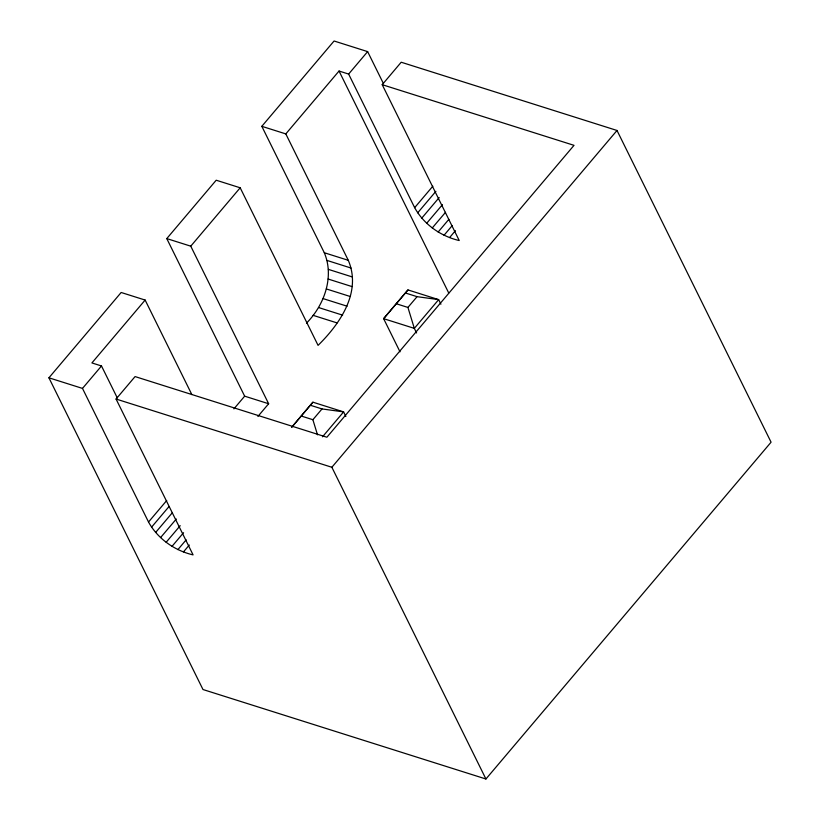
<?xml version="1.0" encoding="UTF-8"?>
<svg xmlns="http://www.w3.org/2000/svg" width="820" height="820" viewBox="0 0 820 820"><rect width="100%" height="100%" fill="white"/><g stroke="black" fill="none" stroke-linecap="round" stroke-linejoin="round"><path stroke-width="1.23" d="M306.485 323.152C324.228 305.224 334.539 276.955 324.3 252.734L261.826 126.321L334.068 41L367.637 51.619L383.442 83.589M257.9 416.447L268.642 403.747L244.657 396.173L166.778 238.589L216.203 180.215L240.188 187.79L318.068 345.374C340.003 323.797 361.886 292.176 348.285 260.309L285.811 133.906L261.826 126.321M291.776 427.21L312.912 402.189L343.611 411.896L345.866 416.468M400.016 351.821L383.627 318.662L407.96 289.921L438.659 299.628L440.914 304.199M285.811 133.906L339.039 71.032L348.633 74.067L414.654 207.665C423.858 224.413 440.74 236.232 459.231 240.547L382.202 84.685L401.205 62.228L617.009 130.472L771.077 442.195L485.932 779L202.991 689.528L48.923 377.805L121.155 292.484L145.14 300.058L191.849 394.584M145.14 300.058L91.912 362.932L101.495 365.966L117.301 397.936M268.642 403.747L190.763 246.174L240.188 187.79M382.202 84.685L574.02 145.335L326.893 437.234L135.075 376.575L116.061 399.032L193.089 554.894C174.599 550.589 157.717 538.76 148.522 522.012L82.492 388.413L101.495 365.966M348.633 74.067L367.637 51.619M233.915 408.862L244.657 396.173M148.522 522.012L166.706 500.538M414.654 207.665L432.837 186.191M151.567 527.157L168.93 506.657M417.708 212.81L435.891 191.337M155.667 532.426L172.2 512.9M421.808 218.079L439.161 197.579M160.607 537.551L176.31 519.009M426.748 223.204L442.452 204.651M166.152 542.276L180.205 525.681M432.283 227.929L445.516 212.308M172.005 546.366L183.577 532.703M438.146 232.019L448.888 219.329M177.889 549.615L186.16 539.857M444.03 235.268L452.291 225.51M183.506 551.86L189.287 545.034M449.637 237.513L455.428 230.676M291.828 427.097L312.912 402.189M407.96 289.921L383.627 318.662L414.325 328.369L416.58 332.94M317.504 434.825L312.881 419.707L322.014 408.934L343.611 411.896L322.516 436.804M407.929 307.438L417.062 296.666L438.659 299.628L414.325 328.369L407.929 307.438L396.429 303.8M485.932 779L331.864 467.267L617.009 130.472M324.3 252.734L348.285 260.309M327.067 260.452L351.042 268.037M405.551 293.027L417.062 296.666M328.359 269.37L352.333 276.955M328.103 279.026L352.087 286.611M326.329 288.937L350.304 296.522M166.778 238.589L190.763 246.174M323.121 298.613L347.096 306.198M318.631 307.561L342.616 315.146M313.096 315.341L337.071 322.916M310.503 405.295L322.014 408.934M301.37 416.068L312.881 419.707M48.923 377.805L82.492 388.413M116.061 399.032L331.864 467.267M339.039 71.032L448.735 292.996"/></g></svg>
